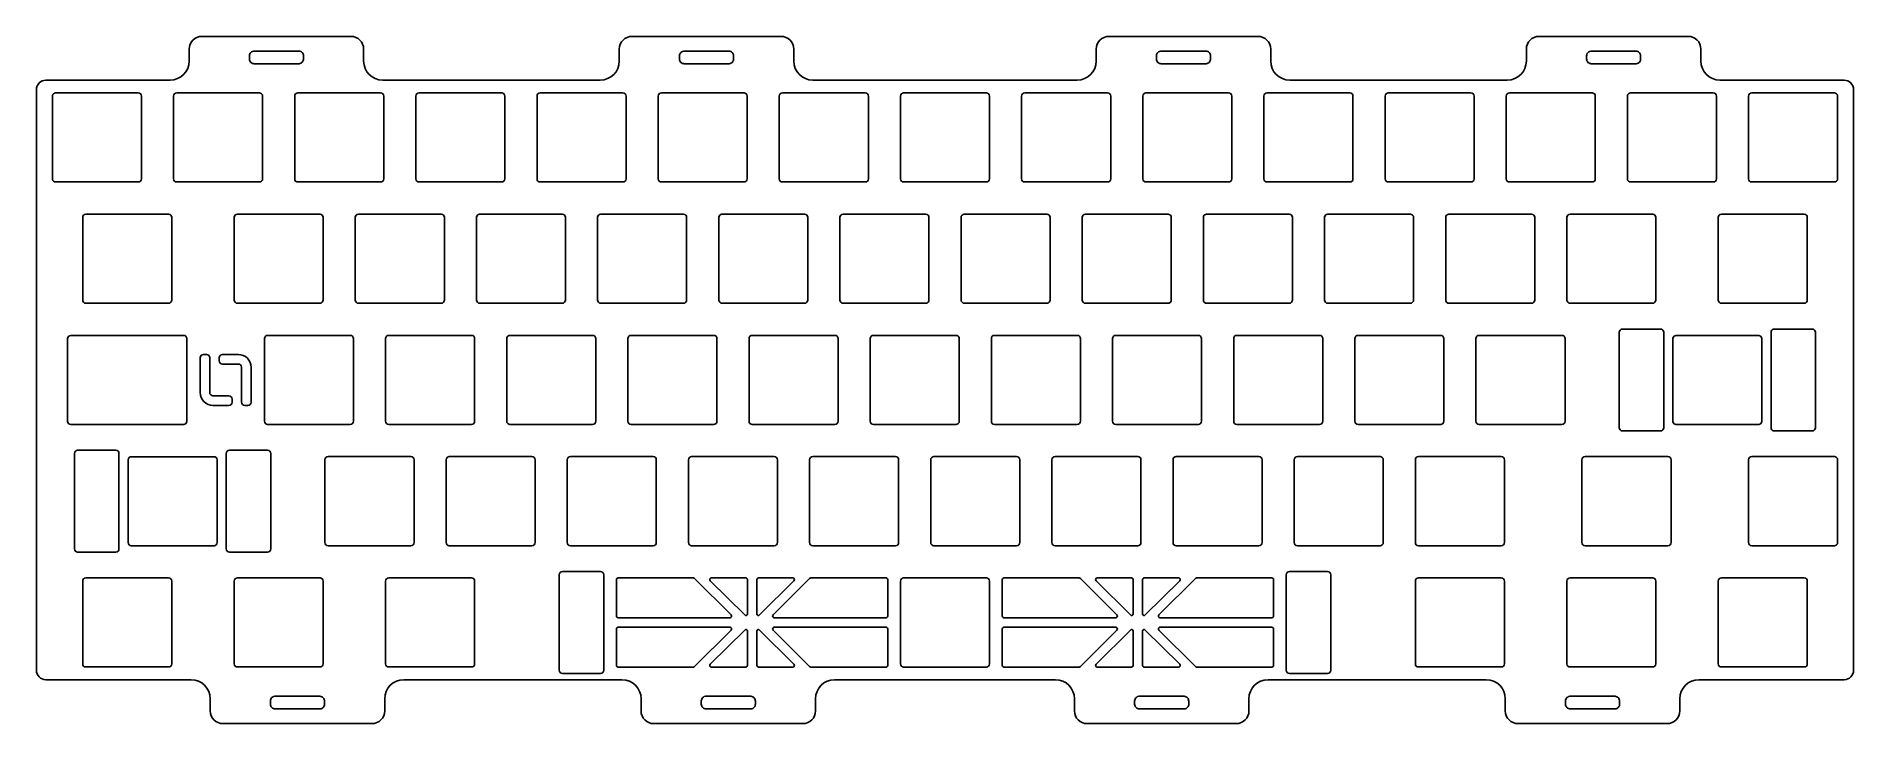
# Model space of a CAD drawing. Header units: millimetres. Extents: x -143 to 143, y -54 to 54.
import ezdxf

# ---------------------------------------------------------------- set-up
doc = ezdxf.new("R2010")
doc.units = ezdxf.units.MM
doc.layers.get('0').update_dxf_attribs({"linetype": 'CONTINUOUS'})

msp = doc.modelspace()

# ---------------------------------------------------------------- linework, layer by layer
for p, q in [((-118.84, 51.99), (-118.84, 50.11)), ((-93.41, 53.99), (-116.84, 53.99)), ((-91.41, 50.11), (-91.41, 51.99)), ((-25.78, 53.99), (-49.21, 53.99)), ((-23.78, 50.11), (-23.78, 51.99)), ((49.21, 53.99), (25.78, 53.99)), ((51.21, 50.11), (51.21, 51.99)), ((91.41, 51.99), (91.41, 50.11)), ((116.85, 53.99), (93.41, 53.99)), ((118.85, 50.11), (118.85, 51.99)), ((-121.84, 47.11), (-141.37, 47.11)), ((-54.21, 47.11), (-88.41, 47.11)), ((20.78, 47.11), (-20.78, 47.11)), ((88.41, 47.11), (54.21, 47.11)), ((141.37, 47.11), (121.85, 47.11)), ((-142.87, 45.61), (-142.87, -45.59)), ((142.87, -45.59), (142.87, 45.61)), ((-141.37, -47.09), (-118.53, -47.09)), ((-85.1, -47.09), (-50.79, -47.09)), ((-17.35, -47.09), (17.35, -47.09)), ((50.79, -47.09), (85.1, -47.09)), ((118.54, -47.09), (141.37, -47.09)), ((-115.53, -50.09), (-115.53, -51.99)), ((-88.1, -51.99), (-88.1, -50.09)), ((-47.79, -50.09), (-47.79, -51.99)), ((-20.35, -51.99), (-20.35, -50.09)), ((20.35, -50.09), (20.35, -51.99)), ((47.79, -51.99), (47.79, -50.09)), ((88.1, -50.09), (88.1, -51.99)), ((115.54, -51.99), (115.54, -50.09)), ((-113.53, -53.99), (-90.1, -53.99)), ((-45.79, -53.99), (-22.35, -53.99)), ((22.35, -53.99), (45.79, -53.99)), ((90.1, -53.99), (113.54, -53.99))]:
    msp.add_line(p, q)
for points in [[(-140.35, 31.61, 0.414214), (-139.85, 31.11), (-126.85, 31.11, 0.414214), (-126.35, 31.61), (-126.35, 44.61, 0.414214), (-126.85, 45.11), (-139.85, 45.11, 0.414214), (-140.35, 44.61)], [(-107.8, 31.11), (-120.8, 31.11, -0.414214), (-121.3, 31.61), (-121.3, 44.61, -0.414214), (-120.8, 45.11), (-107.8, 45.11, -0.414214), (-107.3, 44.61), (-107.3, 31.61, -0.414214)], [(-102.25, 31.61), (-102.25, 44.61, -0.414214), (-101.75, 45.11), (-88.75, 45.11, -0.414214), (-88.25, 44.61), (-88.25, 31.61, -0.414214), (-88.75, 31.11), (-101.75, 31.11, -0.414214)], [(-69.2, 44.61, 0.414214), (-69.7, 45.11), (-82.7, 45.11, 0.414214), (-83.2, 44.61), (-83.2, 31.61, 0.414214), (-82.7, 31.11), (-69.7, 31.11, 0.414214), (-69.2, 31.61)], [(-50.15, 44.61, 0.414214), (-50.65, 45.11), (-63.65, 45.11, 0.414214), (-64.15, 44.61), (-64.15, 31.61, 0.414214), (-63.65, 31.11), (-50.65, 31.11, 0.414214), (-50.15, 31.61)], [(-45.1, 31.61), (-45.1, 44.61, -0.414214), (-44.6, 45.11), (-31.6, 45.11, -0.414214), (-31.1, 44.61), (-31.1, 31.61, -0.414214), (-31.6, 31.11), (-44.6, 31.11, -0.414214)], [(-25.55, 45.11, 0.414214), (-26.05, 44.61), (-26.05, 31.61, 0.414214), (-25.55, 31.11), (-12.55, 31.11, 0.414214), (-12.05, 31.61), (-12.05, 44.61, 0.414214), (-12.55, 45.11)], [(-7, 31.61, 0.414214), (-6.5, 31.11), (6.5, 31.11, 0.414214), (7, 31.61), (7, 44.61, 0.414214), (6.5, 45.11), (-6.5, 45.11, 0.414214), (-7, 44.61)], [(25.55, 31.11), (12.55, 31.11, -0.414214), (12.05, 31.61), (12.05, 44.61, -0.414214), (12.55, 45.11), (25.55, 45.11, -0.414214), (26.05, 44.61), (26.05, 31.61, -0.414214)], [(31.1, 31.61, 0.414214), (31.6, 31.11), (44.6, 31.11, 0.414214), (45.1, 31.61), (45.1, 44.61, 0.414214), (44.6, 45.11), (31.6, 45.11, 0.414214), (31.1, 44.61)], [(50.15, 31.61, 0.414214), (50.65, 31.11), (63.65, 31.11, 0.414214), (64.15, 31.61), (64.15, 44.61, 0.414214), (63.65, 45.11), (50.65, 45.11, 0.414214), (50.15, 44.61)], [(69.2, 31.61, 0.414214), (69.7, 31.11), (82.7, 31.11, 0.414214), (83.2, 31.61), (83.2, 44.61, 0.414214), (82.7, 45.11), (69.7, 45.11, 0.414214), (69.2, 44.61)], [(102.25, 44.61), (102.25, 31.61, -0.414214), (101.75, 31.11), (88.75, 31.11, -0.414214), (88.25, 31.61), (88.25, 44.61, -0.414214), (88.75, 45.11), (101.75, 45.11, -0.414214)], [(120.8, 31.11), (107.8, 31.11, -0.414214), (107.3, 31.61), (107.3, 44.61, -0.414214), (107.8, 45.11), (120.8, 45.11, -0.414214), (121.3, 44.61), (121.3, 31.61, -0.414214)], [(140.35, 44.61), (140.35, 31.61, -0.414214), (139.85, 31.11), (126.85, 31.11, -0.414214), (126.35, 31.61), (126.35, 44.61, -0.414214), (126.85, 45.11), (139.85, 45.11, -0.414214)], [(-122.09, 12.06), (-135.09, 12.06, -0.414214), (-135.59, 12.56), (-135.59, 25.56, -0.414214), (-135.09, 26.06), (-122.09, 26.06, -0.414214), (-121.59, 25.56), (-121.59, 12.56, -0.414214)], [(-111.77, 12.56), (-111.77, 25.56, -0.414214), (-111.27, 26.06), (-98.27, 26.06, -0.414214), (-97.77, 25.56), (-97.77, 12.56, -0.414214), (-98.27, 12.06), (-111.27, 12.06, -0.414214)], [(-79.22, 12.06), (-92.22, 12.06, -0.414214), (-92.72, 12.56), (-92.72, 25.56, -0.414214), (-92.22, 26.06), (-79.22, 26.06, -0.414214), (-78.72, 25.56), (-78.72, 12.56, -0.414214)], [(-73.17, 26.06, 0.414214), (-73.67, 25.56), (-73.67, 12.56, 0.414214), (-73.17, 12.06), (-60.17, 12.06, 0.414214), (-59.67, 12.56), (-59.67, 25.56, 0.414214), (-60.17, 26.06)], [(-41.12, 12.06, 0.414214), (-40.62, 12.56), (-40.62, 25.56, 0.414214), (-41.12, 26.06), (-54.12, 26.06, 0.414214), (-54.62, 25.56), (-54.62, 12.56, 0.414214), (-54.12, 12.06)], [(-22.07, 12.06), (-35.07, 12.06, -0.414214), (-35.57, 12.56), (-35.57, 25.56, -0.414214), (-35.07, 26.06), (-22.07, 26.06, -0.414214), (-21.57, 25.56), (-21.57, 12.56, -0.414214)], [(-16.02, 26.06, 0.414214), (-16.52, 25.56), (-16.52, 12.56, 0.414214), (-16.02, 12.06), (-3.02, 12.06, 0.414214), (-2.52, 12.56), (-2.52, 25.56, 0.414214), (-3.02, 26.06)], [(3.03, 26.06), (16.03, 26.06, -0.414214), (16.53, 25.56), (16.53, 12.56, -0.414214), (16.03, 12.06), (3.03, 12.06, -0.414214), (2.53, 12.56), (2.53, 25.56, -0.414214)], [(21.58, 12.56, 0.414214), (22.08, 12.06), (35.08, 12.06, 0.414214), (35.58, 12.56), (35.58, 25.56, 0.414214), (35.08, 26.06), (22.08, 26.06, 0.414214), (21.58, 25.56)], [(54.63, 25.56), (54.63, 12.56, -0.414214), (54.13, 12.06), (41.13, 12.06, -0.414214), (40.63, 12.56), (40.63, 25.56, -0.414214), (41.13, 26.06), (54.13, 26.06, -0.414214)], [(59.68, 12.56, 0.414214), (60.18, 12.06), (73.18, 12.06, 0.414214), (73.68, 12.56), (73.68, 25.56, 0.414214), (73.18, 26.06), (60.18, 26.06, 0.414214), (59.68, 25.56)], [(92.23, 12.06), (79.23, 12.06, -0.414214), (78.73, 12.56), (78.73, 25.56, -0.414214), (79.23, 26.06), (92.23, 26.06, -0.414214), (92.73, 25.56), (92.73, 12.56, -0.414214)], [(98.28, 26.06, 0.414214), (97.78, 25.56), (97.78, 12.56, 0.414214), (98.28, 12.06), (111.28, 12.06, 0.414214), (111.78, 12.56), (111.78, 25.56, 0.414214), (111.28, 26.06)], [(122.09, 26.06, 0.414214), (121.59, 25.56), (121.59, 12.56, 0.414214), (122.09, 12.06), (135.09, 12.06, 0.414214), (135.59, 12.56), (135.59, 25.56, 0.414214), (135.09, 26.06)], [(-119.21, 6.51), (-119.21, -6.5, -0.414214), (-119.71, -7), (-137.47, -7, -0.414214), (-137.97, -6.5), (-137.97, 6.5, -0.414214), (-137.47, 7), (-132.78, 7, -0.037481), (-132.71, 7.01), (-119.71, 7.01, -0.414214)], [(-106.51, 7.01, 0.414214), (-107.01, 6.51), (-107.01, -6.49, 0.414214), (-106.51, -6.99), (-93.51, -6.99, 0.414214), (-93.01, -6.49), (-93.01, 6.51, 0.414214), (-93.51, 7.01)], [(-74.46, -6.99), (-87.46, -6.99, -0.414214), (-87.96, -6.49), (-87.96, 6.51, -0.414214), (-87.46, 7.01), (-74.46, 7.01, -0.414214), (-73.96, 6.51), (-73.96, -6.49, -0.414214)], [(-55.41, -6.99, 0.414214), (-54.91, -6.49), (-54.91, 6.51, 0.414214), (-55.41, 7.01), (-68.41, 7.01, 0.414214), (-68.91, 6.51), (-68.91, -6.49, 0.414214), (-68.41, -6.99)], [(-49.86, -6.49, 0.414214), (-49.36, -6.99), (-36.36, -6.99, 0.414214), (-35.86, -6.49), (-35.86, 6.51, 0.414214), (-36.36, 7.01), (-49.36, 7.01, 0.414214), (-49.86, 6.51)], [(-16.81, 6.51), (-16.81, -6.49, -0.414214), (-17.31, -6.99), (-30.31, -6.99, -0.414214), (-30.81, -6.49), (-30.81, 6.51, -0.414214), (-30.31, 7.01), (-17.31, 7.01, -0.414214)], [(1.74, -6.99, 0.414214), (2.24, -6.49), (2.24, 6.51, 0.414214), (1.74, 7.01), (-11.26, 7.01, 0.414214), (-11.76, 6.51), (-11.76, -6.49, 0.414214), (-11.26, -6.99)], [(20.79, -6.99, 0.414214), (21.29, -6.49), (21.29, 6.51, 0.414214), (20.79, 7.01), (7.79, 7.01, 0.414214), (7.29, 6.51), (7.29, -6.49, 0.414214), (7.79, -6.99)], [(40.34, 6.51, 0.414214), (39.84, 7.01), (26.84, 7.01, 0.414214), (26.34, 6.51), (26.34, -6.49, 0.414214), (26.84, -6.99), (39.84, -6.99, 0.414214), (40.34, -6.49)], [(59.39, 6.51, 0.414214), (58.89, 7.01), (45.89, 7.01, 0.414214), (45.39, 6.51), (45.39, -6.49, 0.414214), (45.89, -6.99), (58.89, -6.99, 0.414214), (59.39, -6.49)], [(64.94, 7.01, 0.414214), (64.44, 6.51), (64.44, -6.49, 0.414214), (64.94, -6.99), (77.94, -6.99, 0.414214), (78.44, -6.49), (78.44, 6.51, 0.414214), (77.94, 7.01)], [(83.99, 7.01), (96.99, 7.01, -0.414214), (97.49, 6.51), (97.49, -6.49, -0.414214), (96.99, -6.99), (83.99, -6.99, -0.414214), (83.49, -6.49), (83.49, 6.51, -0.414214)], [(113.01, 7.5), (113.01, -7.5, -0.414214), (112.51, -8), (106.51, -8, -0.414214), (106.01, -7.5), (106.01, 7.5, -0.414214), (106.51, 8), (112.51, 8, -0.414214)], [(114.94, 7), (127.94, 7, -0.414214), (128.44, 6.5), (128.44, -6.5, -0.414214), (127.94, -7), (114.94, -7, -0.414214), (114.44, -6.5), (114.44, 6.5, -0.414214)], [(136.38, -8), (130.38, -8, -0.414214), (129.88, -7.5), (129.88, 7.5, -0.414214), (130.38, 8), (136.38, 8, -0.414214), (136.88, 7.5), (136.88, -7.5, -0.414214)], [(-112.61, -3.99), (-115.11, -3.99, -0.414214), (-117.11, -1.99), (-117.11, 3.51, -0.414214), (-116.61, 4.01), (-116.11, 4.01, -0.414214), (-115.61, 3.51), (-115.61, -1.99, 0.414214), (-115.11, -2.49), (-112.61, -2.49, -0.414214), (-112.11, -2.99), (-112.11, -3.49, -0.414214)], [(-109.11, 2.01), (-109.11, -3.49, -0.414214), (-109.61, -3.99), (-110.11, -3.99, -0.414214), (-110.61, -3.49), (-110.61, 2.01, 0.414214), (-111.11, 2.51), (-113.61, 2.51, -0.414214), (-114.11, 3.01), (-114.11, 3.51, -0.414214), (-113.61, 4.01), (-111.11, 4.01, -0.414214)], [(-130.38, -27.05), (-136.38, -27.05, -0.414214), (-136.88, -26.55), (-136.88, -11.55, -0.414214), (-136.38, -11.05), (-130.38, -11.05, -0.414214), (-129.88, -11.55), (-129.88, -26.55, -0.414214)], [(-106.51, -27.05), (-112.51, -27.05, -0.414214), (-113.01, -26.55), (-113.01, -11.55, -0.414214), (-112.51, -11.05), (-106.51, -11.05, -0.414214), (-106.01, -11.55), (-106.01, -26.55, -0.414214)], [(-127.94, -12.05), (-114.94, -12.05, -0.414214), (-114.44, -12.55), (-114.44, -25.55, -0.414214), (-114.94, -26.05), (-127.94, -26.05, -0.414214), (-128.44, -25.55), (-128.44, -12.55, -0.414214)], [(-83.49, -12.54, 0.414214), (-83.99, -12.04), (-96.99, -12.04, 0.414214), (-97.49, -12.54), (-97.49, -25.54, 0.414214), (-96.99, -26.04), (-83.99, -26.04, 0.414214), (-83.49, -25.54)], [(-64.94, -26.04, 0.414214), (-64.44, -25.54), (-64.44, -12.54, 0.414214), (-64.94, -12.04), (-77.94, -12.04, 0.414214), (-78.44, -12.54), (-78.44, -25.54, 0.414214), (-77.94, -26.04)], [(-58.89, -12.04), (-45.89, -12.04, -0.414214), (-45.39, -12.54), (-45.39, -25.54, -0.414214), (-45.89, -26.04), (-58.89, -26.04, -0.414214), (-59.39, -25.54), (-59.39, -12.54, -0.414214)], [(-26.34, -12.54, 0.414214), (-26.84, -12.04), (-39.84, -12.04, 0.414214), (-40.34, -12.54), (-40.34, -25.54, 0.414214), (-39.84, -26.04), (-26.84, -26.04, 0.414214), (-26.34, -25.54)], [(-20.79, -12.04, 0.414214), (-21.29, -12.54), (-21.29, -25.54, 0.414214), (-20.79, -26.04), (-7.79, -26.04, 0.414214), (-7.29, -25.54), (-7.29, -12.54, 0.414214), (-7.79, -12.04)], [(11.76, -12.54, 0.414214), (11.26, -12.04), (-1.74, -12.04, 0.414214), (-2.24, -12.54), (-2.24, -25.54, 0.414214), (-1.74, -26.04), (11.26, -26.04, 0.414214), (11.76, -25.54)], [(30.81, -12.54), (30.81, -25.54, -0.414214), (30.31, -26.04), (17.31, -26.04, -0.414214), (16.81, -25.54), (16.81, -12.54, -0.414214), (17.31, -12.04), (30.31, -12.04, -0.414214)], [(36.36, -12.04), (49.36, -12.04, -0.414214), (49.86, -12.54), (49.86, -25.54, -0.414214), (49.36, -26.04), (36.36, -26.04, -0.414214), (35.86, -25.54), (35.86, -12.54, -0.414214)], [(68.91, -12.54, 0.414214), (68.41, -12.04), (55.41, -12.04, 0.414214), (54.91, -12.54), (54.91, -25.54, 0.414214), (55.41, -26.04), (68.41, -26.04, 0.414214), (68.91, -25.54)], [(74.46, -12.04, 0.414214), (73.96, -12.54), (73.96, -25.54, 0.414214), (74.46, -26.04), (87.46, -26.04, 0.414214), (87.96, -25.54), (87.96, -12.54, 0.414214), (87.46, -12.04)], [(114.16, -12.54), (114.16, -25.54, -0.414214), (113.66, -26.04), (100.66, -26.04, -0.414214), (100.16, -25.54), (100.16, -12.54, -0.414214), (100.66, -12.04), (113.66, -12.04, -0.414214)], [(126.85, -12.04, 0.414214), (126.35, -12.54), (126.35, -25.54, 0.414214), (126.85, -26.04), (139.85, -26.04, 0.414214), (140.35, -25.54), (140.35, -12.54, 0.414214), (139.85, -12.04)], [(-135.09, -31.09), (-122.09, -31.09, -0.414214), (-121.59, -31.59), (-121.59, -44.59, -0.414214), (-122.09, -45.09), (-135.09, -45.09, -0.414214), (-135.59, -44.59), (-135.59, -31.59, -0.414214)], [(-97.77, -31.59, 0.414214), (-98.27, -31.09), (-111.27, -31.09, 0.414214), (-111.77, -31.59), (-111.77, -44.59, 0.414214), (-111.27, -45.09), (-98.27, -45.09, 0.414214), (-97.77, -44.59)], [(-74.46, -45.09), (-87.46, -45.09, -0.414214), (-87.96, -44.59), (-87.96, -31.59, -0.414214), (-87.46, -31.09), (-74.46, -31.09, -0.414214), (-73.96, -31.59), (-73.96, -44.59, -0.414214)], [(-60.65, -45.6), (-60.65, -30.6, -0.414214), (-60.15, -30.1), (-54.15, -30.1, -0.414214), (-53.65, -30.6), (-53.65, -45.6, -0.414214), (-54.15, -46.1), (-60.15, -46.1, -0.414214)], [(-33.8, -37.35), (-51.4, -37.35, -0.414214), (-51.65, -37.1), (-51.65, -31.35, -0.414214), (-51.4, -31.1), (-39.55, -31.1, -0.198912), (-39.37, -31.17), (-33.62, -36.92, -0.668179)], [(-31.5, -36.92), (-36.9, -31.53, -0.668179), (-36.72, -31.1), (-31.32, -31.1, -0.414214), (-31.07, -31.35), (-31.07, -36.75, -0.668179)], [(-29.57, -36.75), (-29.57, -31.35, -0.414214), (-29.32, -31.1), (-23.93, -31.1, -0.668179), (-23.75, -31.53), (-29.15, -36.92, -0.668179)], [(-21.1, -31.1), (-9.25, -31.1, -0.414214), (-9, -31.35), (-9, -37.1, -0.414214), (-9.25, -37.35), (-26.85, -37.35, -0.668179), (-27.03, -36.92), (-21.28, -31.17, -0.198912)], [(-7, -44.6), (-7, -31.6, -0.414214), (-6.5, -31.1), (6.5, -31.1, -0.414214), (7, -31.6), (7, -44.6, -0.414214), (6.5, -45.1), (-6.5, -45.1, -0.414214)], [(26.85, -37.35), (9.25, -37.35, -0.414214), (9, -37.1), (9, -31.35, -0.414214), (9.25, -31.1), (21.1, -31.1, -0.198912), (21.28, -31.17), (27.03, -36.92, -0.668179)], [(29.15, -36.92), (23.75, -31.53, -0.668179), (23.93, -31.1), (29.33, -31.1, -0.414214), (29.58, -31.35), (29.58, -36.75, -0.668179)], [(31.08, -36.75), (31.08, -31.35, -0.414214), (31.33, -31.1), (36.72, -31.1, -0.668179), (36.9, -31.53), (31.5, -36.92, -0.668179)], [(39.55, -31.1), (51.4, -31.1, -0.414214), (51.65, -31.35), (51.65, -37.1, -0.414214), (51.4, -37.35), (33.8, -37.35, -0.668179), (33.62, -36.92), (39.37, -31.17, -0.198912)], [(53.65, -45.6), (53.65, -30.6, -0.414214), (54.15, -30.1), (60.15, -30.1, -0.414214), (60.65, -30.6), (60.65, -45.6, -0.414214), (60.15, -46.1), (54.15, -46.1, -0.414214)], [(87.96, -31.59, 0.414214), (87.46, -31.09), (74.46, -31.09, 0.414214), (73.96, -31.59), (73.96, -44.59, 0.414214), (74.46, -45.09), (87.46, -45.09, 0.414214), (87.96, -44.59)], [(97.78, -44.59, 0.414214), (98.28, -45.09), (111.28, -45.09, 0.414214), (111.78, -44.59), (111.78, -31.59, 0.414214), (111.28, -31.09), (98.28, -31.09, 0.414214), (97.78, -31.59)], [(135.59, -31.59, 0.414214), (135.09, -31.09), (122.09, -31.09, 0.414214), (121.59, -31.59), (121.59, -44.59, 0.414214), (122.09, -45.09), (135.09, -45.09, 0.414214), (135.59, -44.59)], [(-39.55, -45.1), (-51.4, -45.1, -0.414214), (-51.65, -44.85), (-51.65, -39.1, -0.414214), (-51.4, -38.85), (-33.8, -38.85, -0.668179), (-33.62, -39.28), (-39.37, -45.03, -0.198912)], [(-31.07, -39.45), (-31.07, -44.85, -0.414214), (-31.32, -45.1), (-36.72, -45.1, -0.668179), (-36.9, -44.67), (-31.5, -39.28, -0.668179)], [(-29.15, -39.28), (-23.75, -44.67, -0.668179), (-23.93, -45.1), (-29.32, -45.1, -0.414214), (-29.57, -44.85), (-29.57, -39.45, -0.668179)], [(-26.85, -38.85), (-9.25, -38.85, -0.414214), (-9, -39.1), (-9, -44.85, -0.414214), (-9.25, -45.1), (-21.1, -45.1, -0.198912), (-21.28, -45.03), (-27.03, -39.28, -0.668179)], [(21.1, -45.1), (9.25, -45.1, -0.414214), (9, -44.85), (9, -39.1, -0.414214), (9.25, -38.85), (26.85, -38.85, -0.668179), (27.03, -39.28), (21.28, -45.03, -0.198912)], [(29.58, -39.45), (29.58, -44.85, -0.414214), (29.33, -45.1), (23.93, -45.1, -0.668179), (23.75, -44.67), (29.15, -39.28, -0.668179)], [(31.5, -39.28), (36.9, -44.67, -0.668179), (36.72, -45.1), (31.33, -45.1, -0.414214), (31.08, -44.85), (31.08, -39.45, -0.668179)], [(33.8, -38.85), (51.4, -38.85, -0.414214), (51.65, -39.1), (51.65, -44.85, -0.414214), (51.4, -45.1), (39.55, -45.1, -0.198912), (39.37, -45.03), (33.62, -39.28, -0.668179)]]:
    msp.add_lwpolyline(points, format="xyb", close=True)
for centre, radius, start, end in [((-116.84, 51.99), 2, 90, 180), ((-93.41, 51.99), 2, 0, 90), ((-49.21, 51.99), 2, 90, 179.9959), ((-25.78, 51.99), 2, 0, 90), ((25.78, 51.99), 2, 90, 179.9738), ((49.21, 51.99), 2, 0, 90), ((93.41, 51.99), 2, 90, 180), ((116.85, 51.99), 2, 0, 90), ((-121.84, 50.11), 3, 270, 360), ((-88.41, 50.11), 3, 180, 270), ((-54.21, 50.11), 3, 270, 359.9916), ((-20.78, 50.11), 3, 180, 270), ((20.78, 50.11), 3, 270, 359.9769), ((54.21, 50.11), 3, 180, 270), ((88.41, 50.11), 3, -90, 0), ((121.85, 50.11), 3, 180, 270), ((-141.37, 45.61), 1.5, 90, 180), ((141.37, 45.61), 1.5, 0, 90), ((-141.37, -45.59), 1.5, 180, 270), ((141.37, -45.59), 1.5, -90, 0), ((-118.53, -50.09), 3, 0.009, 90), ((-85.1, -50.09), 3, 90, 180), ((-50.79, -50.09), 3, 0.009, 90), ((-17.35, -50.09), 3, 90, 180), ((17.35, -50.09), 3, 0.009, 90), ((50.79, -50.09), 3, 90, 180), ((85.1, -50.09), 3, 0.009, 90), ((118.54, -50.09), 3, 90, 180), ((-113.53, -51.99), 2, 180.0149, 270), ((-90.1, -51.99), 2, -90, 0), ((-45.79, -51.99), 2, 180.0149, 270), ((-22.35, -51.99), 2, -90, 0), ((22.35, -51.99), 2, 180.0149, 270), ((45.79, -51.99), 2, -90, 0), ((90.1, -51.99), 2, 180.0149, 270), ((113.54, -51.99), 2, 270, 360)]:
    msp.add_arc(centre, radius, start, end)
for points, knots in [([(-100.88, 50.94), (-100.88, 50.86), (-100.88, 50.77), (-100.88, 50.42), (-100.88, 50.39), (-100.89, 50.25), (-100.93, 50.16), (-101.02, 49.99), (-101.09, 49.91), (-101.24, 49.79), (-101.33, 49.75), (-101.52, 49.69), (-101.6, 49.69), (-102.37, 49.69), (-102.96, 49.69), (-105.16, 49.69), (-106.74, 49.69), (-108.4, 49.69), (-108.51, 49.69), (-108.73, 49.69), (-108.82, 49.71), (-109, 49.78), (-109.09, 49.84), (-109.23, 49.98), (-109.28, 50.06), (-109.36, 50.24), (-109.38, 50.34), (-109.38, 50.47), (-109.38, 50.88), (-109.37, 51.05), (-109.35, 51.15), (-109.28, 51.33), (-109.22, 51.41), (-109.08, 51.55), (-108.99, 51.6), (-108.77, 51.69), (-108.65, 51.69), (-107.69, 51.69), (-106.96, 51.69), (-104.79, 51.69), (-103.35, 51.69), (-101.82, 51.69), (-101.71, 51.69), (-101.5, 51.69), (-101.4, 51.66), (-101.22, 51.58), (-101.14, 51.52), (-101.01, 51.38), (-100.96, 51.29), (-100.89, 51.13), (-100.88, 51.06), (-100.88, 50.94)], [-0.787484, -0.787484, -0.787484, -0.787484, -0.779691, -0.779691, -0.766634, -0.766634, -0.737863, -0.737863, -0.707813, -0.707813, -0.676393, -0.676393, -0.640641, -0.640641, -0.5076, -0.5076, -0.136703, -0.136703, -0.108124, -0.108124, -0.08337, -0.08337, -0.056466, -0.056466, -0.029416, -0.029416, 0, 0, 0.01026, 0.01026, 0.024569, 0.024569, 0.040027, 0.040027, 0.055662, 0.055662, 0.080365, 0.080365, 0.159058, 0.159058, 0.323593, 0.323593, 0.337157, 0.337157, 0.34923, 0.34923, 0.362169, 0.362169, 0.375359, 0.375359, 0.38715, 0.38715, 0.38715, 0.38715]), ([(-33.25, 50.94), (-33.24, 50.86), (-33.25, 50.77), (-33.25, 50.42), (-33.25, 50.39), (-33.26, 50.25), (-33.29, 50.16), (-33.39, 49.99), (-33.45, 49.91), (-33.61, 49.79), (-33.7, 49.75), (-33.89, 49.69), (-33.97, 49.69), (-34.74, 49.69), (-35.33, 49.69), (-37.53, 49.69), (-39.1, 49.69), (-40.77, 49.69), (-40.88, 49.69), (-41.1, 49.69), (-41.19, 49.71), (-41.37, 49.78), (-41.46, 49.84), (-41.6, 49.98), (-41.65, 50.06), (-41.73, 50.24), (-41.75, 50.34), (-41.75, 50.47), (-41.75, 50.88), (-41.74, 51.05), (-41.72, 51.15), (-41.64, 51.33), (-41.59, 51.41), (-41.45, 51.55), (-41.36, 51.6), (-41.14, 51.69), (-41.02, 51.69), (-40.05, 51.69), (-39.33, 51.69), (-37.16, 51.69), (-35.71, 51.69), (-34.19, 51.69), (-34.08, 51.69), (-33.87, 51.69), (-33.77, 51.66), (-33.59, 51.58), (-33.51, 51.52), (-33.38, 51.38), (-33.33, 51.29), (-33.26, 51.13), (-33.25, 51.06), (-33.25, 50.94)], [-0.787484, -0.787484, -0.787484, -0.787484, -0.779691, -0.779691, -0.766634, -0.766634, -0.737863, -0.737863, -0.707813, -0.707813, -0.676393, -0.676393, -0.640641, -0.640641, -0.5076, -0.5076, -0.136703, -0.136703, -0.108124, -0.108124, -0.08337, -0.08337, -0.056466, -0.056466, -0.029416, -0.029416, 0, 0, 0.01026, 0.01026, 0.024569, 0.024569, 0.040027, 0.040027, 0.055662, 0.055662, 0.080365, 0.080365, 0.159058, 0.159058, 0.323593, 0.323593, 0.337157, 0.337157, 0.34923, 0.34923, 0.362169, 0.362169, 0.375359, 0.375359, 0.38715, 0.38715, 0.38715, 0.38715]), ([(23.78, 51.99), (23.78, 51.67), (23.78, 51.38), (23.78, 50.73), (23.78, 50.41), (23.78, 50.1)], [-0.1845902, -0.1845902, -0.1845902, -0.1845902, -0.0905087, -0.0905087, 0, 0, 0, 0]), ([(41.75, 50.94), (41.75, 50.86), (41.75, 50.77), (41.75, 50.42), (41.75, 50.39), (41.73, 50.25), (41.7, 50.16), (41.6, 49.99), (41.54, 49.91), (41.38, 49.79), (41.3, 49.75), (41.1, 49.69), (41.02, 49.69), (40.25, 49.69), (39.66, 49.69), (37.47, 49.69), (35.89, 49.69), (34.22, 49.69), (34.11, 49.69), (33.9, 49.69), (33.8, 49.71), (33.62, 49.78), (33.53, 49.84), (33.4, 49.98), (33.34, 50.06), (33.27, 50.24), (33.25, 50.34), (33.25, 50.47), (33.25, 50.88), (33.25, 51.05), (33.27, 51.15), (33.35, 51.33), (33.4, 51.41), (33.55, 51.55), (33.63, 51.6), (33.85, 51.69), (33.97, 51.69), (34.94, 51.69), (35.66, 51.69), (37.84, 51.69), (39.28, 51.69), (40.8, 51.69), (40.92, 51.69), (41.13, 51.69), (41.22, 51.66), (41.4, 51.58), (41.48, 51.52), (41.61, 51.38), (41.66, 51.29), (41.73, 51.13), (41.74, 51.06), (41.75, 50.94)], [-0.787484, -0.787484, -0.787484, -0.787484, -0.779691, -0.779691, -0.766634, -0.766634, -0.737863, -0.737863, -0.707813, -0.707813, -0.676393, -0.676393, -0.640641, -0.640641, -0.5076, -0.5076, -0.136703, -0.136703, -0.108124, -0.108124, -0.08337, -0.08337, -0.056466, -0.056466, -0.029416, -0.029416, 0, 0, 0.01026, 0.01026, 0.024569, 0.024569, 0.040027, 0.040027, 0.055662, 0.055662, 0.080365, 0.080365, 0.159058, 0.159058, 0.323593, 0.323593, 0.337157, 0.337157, 0.34923, 0.34923, 0.362169, 0.362169, 0.375359, 0.375359, 0.38715, 0.38715, 0.38715, 0.38715]), ([(109.38, 50.94), (109.38, 50.86), (109.38, 50.77), (109.38, 50.42), (109.38, 50.39), (109.36, 50.25), (109.33, 50.16), (109.23, 49.99), (109.17, 49.91), (109.02, 49.79), (108.93, 49.75), (108.73, 49.69), (108.65, 49.69), (107.88, 49.69), (107.29, 49.69), (105.1, 49.69), (103.52, 49.69), (101.86, 49.69), (101.74, 49.69), (101.53, 49.69), (101.43, 49.71), (101.25, 49.78), (101.17, 49.84), (101.03, 49.98), (100.97, 50.06), (100.9, 50.24), (100.88, 50.34), (100.88, 50.47), (100.88, 50.88), (100.88, 51.05), (100.9, 51.15), (100.98, 51.33), (101.04, 51.41), (101.18, 51.55), (101.26, 51.6), (101.48, 51.69), (101.6, 51.69), (102.57, 51.69), (103.29, 51.69), (105.47, 51.69), (106.91, 51.69), (108.43, 51.69), (108.55, 51.69), (108.76, 51.69), (108.85, 51.66), (109.03, 51.58), (109.11, 51.52), (109.24, 51.38), (109.3, 51.29), (109.36, 51.13), (109.37, 51.06), (109.38, 50.94)], [-0.787484, -0.787484, -0.787484, -0.787484, -0.779691, -0.779691, -0.766634, -0.766634, -0.737863, -0.737863, -0.707813, -0.707813, -0.676393, -0.676393, -0.640641, -0.640641, -0.5076, -0.5076, -0.136703, -0.136703, -0.108124, -0.108124, -0.08337, -0.08337, -0.056466, -0.056466, -0.029416, -0.029416, 0, 0, 0.01026, 0.01026, 0.024569, 0.024569, 0.040027, 0.040027, 0.055662, 0.055662, 0.080365, 0.080365, 0.159058, 0.159058, 0.323593, 0.323593, 0.337157, 0.337157, 0.34923, 0.34923, 0.362169, 0.362169, 0.375359, 0.375359, 0.38715, 0.38715, 0.38715, 0.38715]), ([(-97.56, -50.44), (-97.56, -50.52), (-97.56, -50.61), (-97.56, -50.96), (-97.56, -50.99), (-97.58, -51.13), (-97.61, -51.22), (-97.71, -51.39), (-97.77, -51.47), (-97.93, -51.59), (-98.01, -51.63), (-98.21, -51.69), (-98.29, -51.69), (-99.06, -51.69), (-99.65, -51.69), (-101.85, -51.69), (-103.42, -51.69), (-105.09, -51.69), (-105.2, -51.69), (-105.41, -51.69), (-105.51, -51.67), (-105.69, -51.6), (-105.77, -51.54), (-105.91, -51.4), (-105.97, -51.32), (-106.04, -51.14), (-106.06, -51.04), (-106.06, -50.91), (-106.06, -50.5), (-106.06, -50.33), (-106.04, -50.23), (-105.96, -50.05), (-105.9, -49.97), (-105.76, -49.83), (-105.68, -49.78), (-105.46, -49.69), (-105.34, -49.69), (-104.37, -49.69), (-103.65, -49.69), (-101.47, -49.69), (-100.03, -49.69), (-98.51, -49.69), (-98.39, -49.69), (-98.18, -49.69), (-98.09, -49.72), (-97.91, -49.8), (-97.83, -49.86), (-97.7, -50), (-97.65, -50.09), (-97.58, -50.25), (-97.57, -50.32), (-97.56, -50.44)], [-0.783828, -0.783828, -0.783828, -0.783828, -0.77611, -0.77611, -0.763172, -0.763172, -0.73464, -0.73464, -0.704816, -0.704816, -0.673608, -0.673608, -0.638068, -0.638068, -0.505713, -0.505713, -0.136435, -0.136435, -0.107958, -0.107958, -0.083273, -0.083273, -0.056422, -0.056422, -0.029404, -0.029404, 0, 0, 0.010262, 0.010262, 0.024317, 0.024317, 0.039514, 0.039514, 0.054895, 0.054895, 0.079219, 0.079219, 0.156762, 0.156762, 0.319023, 0.319023, 0.332411, 0.332411, 0.344336, 0.344336, 0.357127, 0.357127, 0.370176, 0.370176, 0.381848, 0.381848, 0.381848, 0.381848]), ([(-29.82, -50.44), (-29.82, -50.52), (-29.82, -50.61), (-29.82, -50.96), (-29.82, -50.99), (-29.84, -51.13), (-29.87, -51.22), (-29.96, -51.39), (-30.03, -51.47), (-30.18, -51.59), (-30.27, -51.63), (-30.46, -51.69), (-30.55, -51.69), (-31.31, -51.69), (-31.91, -51.69), (-34.1, -51.69), (-35.68, -51.69), (-37.34, -51.69), (-37.46, -51.69), (-37.67, -51.69), (-37.76, -51.67), (-37.95, -51.6), (-38.03, -51.54), (-38.17, -51.4), (-38.22, -51.32), (-38.3, -51.14), (-38.32, -51.04), (-38.32, -50.91), (-38.32, -50.5), (-38.32, -50.33), (-38.29, -50.23), (-38.22, -50.05), (-38.16, -49.97), (-38.02, -49.83), (-37.94, -49.78), (-37.71, -49.69), (-37.6, -49.69), (-36.63, -49.69), (-35.91, -49.69), (-33.73, -49.69), (-32.29, -49.69), (-30.76, -49.69), (-30.65, -49.69), (-30.44, -49.69), (-30.34, -49.72), (-30.16, -49.8), (-30.08, -49.86), (-29.95, -50), (-29.9, -50.09), (-29.84, -50.25), (-29.83, -50.32), (-29.82, -50.44)], [-0.783828, -0.783828, -0.783828, -0.783828, -0.77611, -0.77611, -0.763172, -0.763172, -0.73464, -0.73464, -0.704816, -0.704816, -0.673608, -0.673608, -0.638068, -0.638068, -0.505713, -0.505713, -0.136435, -0.136435, -0.107958, -0.107958, -0.083273, -0.083273, -0.056422, -0.056422, -0.029404, -0.029404, 0, 0, 0.010262, 0.010262, 0.024317, 0.024317, 0.039514, 0.039514, 0.054895, 0.054895, 0.079219, 0.079219, 0.156762, 0.156762, 0.319023, 0.319023, 0.332411, 0.332411, 0.344336, 0.344336, 0.357127, 0.357127, 0.370176, 0.370176, 0.381848, 0.381848, 0.381848, 0.381848]), ([(38.32, -50.44), (38.32, -50.52), (38.32, -50.61), (38.32, -50.96), (38.32, -50.99), (38.3, -51.13), (38.27, -51.22), (38.17, -51.39), (38.11, -51.47), (37.96, -51.59), (37.87, -51.63), (37.67, -51.69), (37.59, -51.69), (36.82, -51.69), (36.23, -51.69), (34.04, -51.69), (32.46, -51.69), (30.8, -51.69), (30.68, -51.69), (30.47, -51.69), (30.37, -51.67), (30.19, -51.6), (30.11, -51.54), (29.97, -51.4), (29.91, -51.32), (29.84, -51.14), (29.82, -51.04), (29.82, -50.91), (29.82, -50.5), (29.82, -50.33), (29.84, -50.23), (29.92, -50.05), (29.98, -49.97), (30.12, -49.83), (30.2, -49.78), (30.43, -49.69), (30.54, -49.69), (31.51, -49.69), (32.23, -49.69), (34.41, -49.69), (35.85, -49.69), (37.37, -49.69), (37.49, -49.69), (37.7, -49.69), (37.79, -49.72), (37.97, -49.8), (38.05, -49.86), (38.19, -50), (38.24, -50.09), (38.3, -50.25), (38.31, -50.32), (38.32, -50.44)], [-0.783828, -0.783828, -0.783828, -0.783828, -0.77611, -0.77611, -0.763172, -0.763172, -0.73464, -0.73464, -0.704816, -0.704816, -0.673608, -0.673608, -0.638068, -0.638068, -0.505713, -0.505713, -0.136435, -0.136435, -0.107958, -0.107958, -0.083273, -0.083273, -0.056422, -0.056422, -0.029404, -0.029404, 0, 0, 0.010262, 0.010262, 0.024317, 0.024317, 0.039514, 0.039514, 0.054895, 0.054895, 0.079219, 0.079219, 0.156762, 0.156762, 0.319023, 0.319023, 0.332411, 0.332411, 0.344336, 0.344336, 0.357127, 0.357127, 0.370176, 0.370176, 0.381848, 0.381848, 0.381848, 0.381848]), ([(106.07, -50.44), (106.07, -50.52), (106.07, -50.61), (106.07, -50.96), (106.07, -50.99), (106.05, -51.13), (106.02, -51.22), (105.93, -51.39), (105.86, -51.47), (105.71, -51.59), (105.62, -51.63), (105.43, -51.69), (105.34, -51.69), (104.58, -51.69), (103.98, -51.69), (101.79, -51.69), (100.21, -51.69), (98.55, -51.69), (98.43, -51.69), (98.22, -51.69), (98.13, -51.67), (97.94, -51.6), (97.86, -51.54), (97.72, -51.4), (97.67, -51.32), (97.59, -51.14), (97.57, -51.04), (97.57, -50.91), (97.57, -50.5), (97.57, -50.33), (97.6, -50.23), (97.67, -50.05), (97.73, -49.97), (97.87, -49.83), (97.95, -49.78), (98.18, -49.69), (98.3, -49.69), (99.26, -49.69), (99.98, -49.69), (102.16, -49.69), (103.6, -49.69), (105.13, -49.69), (105.24, -49.69), (105.45, -49.69), (105.55, -49.72), (105.73, -49.8), (105.81, -49.86), (105.94, -50), (105.99, -50.09), (106.05, -50.25), (106.07, -50.32), (106.07, -50.44)], [-0.783828, -0.783828, -0.783828, -0.783828, -0.77611, -0.77611, -0.763172, -0.763172, -0.73464, -0.73464, -0.704816, -0.704816, -0.673608, -0.673608, -0.638068, -0.638068, -0.505713, -0.505713, -0.136435, -0.136435, -0.107958, -0.107958, -0.083273, -0.083273, -0.056422, -0.056422, -0.029404, -0.029404, 0, 0, 0.010262, 0.010262, 0.024317, 0.024317, 0.039514, 0.039514, 0.054895, 0.054895, 0.079219, 0.079219, 0.156762, 0.156762, 0.319023, 0.319023, 0.332411, 0.332411, 0.344336, 0.344336, 0.357127, 0.357127, 0.370176, 0.370176, 0.381848, 0.381848, 0.381848, 0.381848])]:
    msp.add_open_spline(points, degree=3, knots=knots)
msp.add_open_spline([(-51.21, 51.99), (-51.21, 51.26), (-51.21, 50.67), (-51.21, 50.11)], degree=3)

doc.saveas('drawing.dxf')
